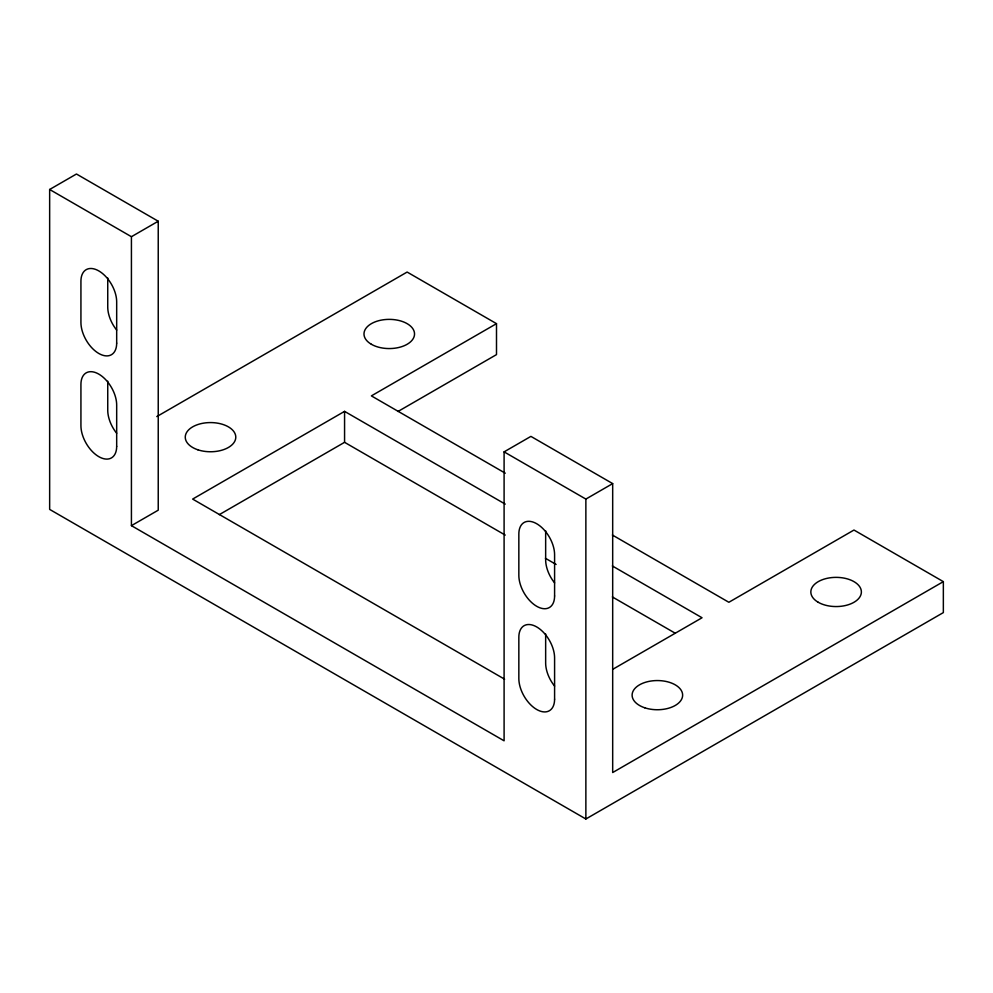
<?xml version="1.0" encoding="UTF-8"?>
<svg xmlns="http://www.w3.org/2000/svg" width="993" height="993" viewBox="0 0 993 993"><rect width="100%" height="100%" fill="white"/><g stroke="black" fill="none" stroke-linecap="round" stroke-linejoin="round"><path stroke-width="1.49" d="M49.65 189.489L76.461 174.011L158.235 221.228L158.235 510.179L131.424 525.657L131.424 236.706L49.65 189.489L49.65 509.397L585.87 818.989L943.35 612.594L943.35 581.637L853.98 530.039L728.862 602.279L612.383 535.028M131.424 236.706L158.235 221.228M156.782 416.588L407.13 272.057L496.5 323.656L496.5 354.613L398.007 411.474M505.238 504.121L344.571 411.363L192.642 499.082L504.605 679.187M496.5 323.656L371.382 395.884L505.276 473.189M219.292 514.647L344.571 442.319L505.238 535.09M131.424 525.657L504.096 740.815L504.096 451.865L530.907 436.386L612.681 483.603L612.681 772.542L943.35 581.637M504.096 451.865L585.87 499.082L612.681 483.603M612.755 669.307L702.051 617.758L612.346 565.96M545.405 558.277L556.117 564.458M612.346 596.93L675.277 633.249M585.87 499.082L585.87 818.989M545.654 530.808L545.654 559.866A25.272 14.597 60 0 0 554.591 582.891M545.654 634.006L545.654 663.051A25.272 14.597 60 0 0 554.591 686.089M344.571 411.363L344.571 442.319M107.74 277.99L107.74 307.036A25.272 14.597 60 0 0 116.677 330.073M107.74 381.188L107.74 410.233A25.272 14.597 60 0 0 116.677 433.258M554.591 595.974L554.591 554.702A25.272 14.597 60 0 0 536.716 523.745A25.272 14.597 60 0 0 518.842 534.06L518.842 575.344A25.272 14.597 60 0 0 536.716 606.301A25.272 14.597 60 0 0 554.591 595.974M554.591 699.171L554.591 657.9A25.272 14.597 60 0 0 536.716 626.943A25.272 14.597 60 0 0 518.842 637.258L518.842 678.542A25.272 14.597 60 0 0 536.716 709.499A25.272 14.597 60 0 0 554.591 699.171M116.677 343.156L116.677 301.872A25.272 14.597 60 0 0 98.803 270.915A25.272 14.597 60 0 0 80.93 281.23L80.93 322.514A25.272 14.597 60 0 0 98.803 353.471A25.272 14.597 60 0 0 116.677 343.156M116.677 446.353L116.677 405.07A25.272 14.597 60 0 0 98.803 374.113A25.272 14.597 60 0 0 80.93 384.428L80.93 425.712A25.272 14.597 60 0 0 98.803 456.668A25.272 14.597 60 0 0 116.677 446.353M371.382 344.286A25.272 14.597 0 0 0 413.671 337.744A25.272 14.597 0 0 0 382.715 319.87A25.272 14.597 0 0 0 371.382 344.286M818.232 602.279A25.272 14.597 0 0 0 860.521 595.738A25.272 14.597 0 0 0 829.565 577.864A25.272 14.597 0 0 0 818.232 602.279M197.88 449.804A25.272 14.597 0 0 0 235.788 437.168A25.272 14.597 0 0 0 197.88 424.532A25.272 14.597 0 0 0 197.88 449.804M644.73 707.786A25.272 14.597 0 0 0 682.638 695.15A25.272 14.597 0 0 0 644.73 682.514A25.272 14.597 0 0 0 644.73 707.786"/></g></svg>
